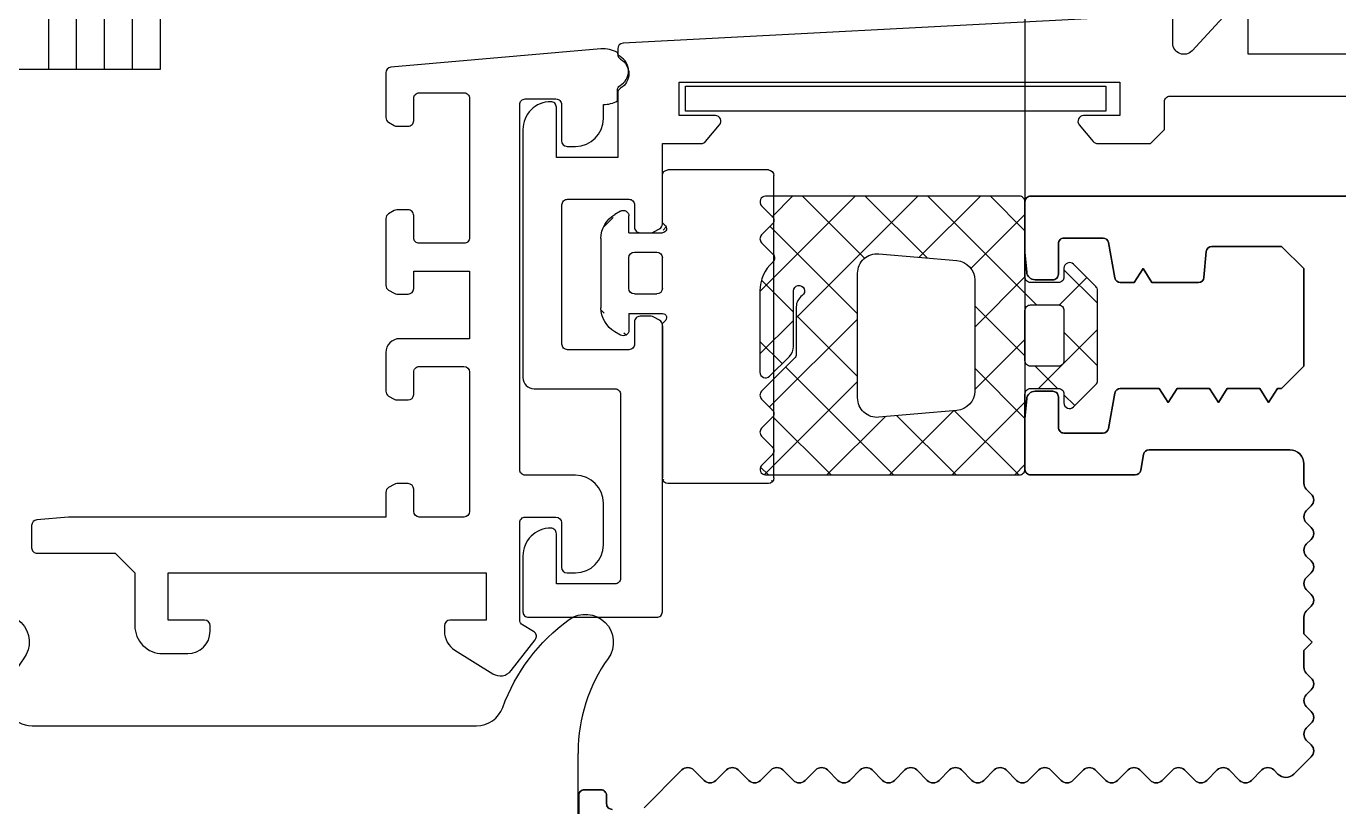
# Model space of a CAD drawing. Header units: inches. Extents: x 21 to 32698, y 13 to 3712.
# Drawn here: x 3023.177 to 3027.883, y 1668.011 to 1670.812 of the extents above; entities that cross this region are included whole.
import ezdxf

# ---------------------------------------------------------------- set-up
doc = ezdxf.new("R2010")
doc.units = ezdxf.units.IN
doc.header["$MEASUREMENT"] = 0
doc.set_wipeout_variables(frame=1)
for name, color, linetype, lineweight in [('Z_MİM_-KM-GLAZ', 8, 'Continuous', 25), ('Z_MİM_-KM-PAINT', 8, 'Continuous', 25), ('Z_MİM_-KM-PATTERN-00', 8, 'Continuous', 25), ('Z_MİM_-KM-PAVEMENT', 8, 'Continuous', 25), ('Z_MİM_-KM-STRS', 8, 'Continuous', 25), ('Z_MİM_-KM-WALL-PLASTER', 8, 'Continuous', 25), ('Z_MİM_78-köpük', 8, 'Continuous', 25), ('Z_MİM_ALUMINIUM', 8, 'Continuous', 25), ('Z_MİM_fitiller_k', 8, 'Continuous', 25), ('Z_MİM_MYM_CAM', 8, 'Continuous', 25), ('Z_MİM_PVC-3', 8, 'Continuous', 25), ('Z_MİM_TR', 8, 'Continuous', 25)]:
    doc.layers.add(name, color=color, linetype=linetype, lineweight=lineweight)

# ---------------------------------------------------------------- blocks, each defined once
blk = doc.blocks.new('TRETUVAR')
at = {"layer": 'Z_MİM_-KM-PATTERN-00'}
h = blk.add_hatch(dxfattribs=at)
h.set_pattern_fill('AR-B816', color=256, scale=0.3, angle=90)
h.set_pattern_definition([(90, (21322.77, 490.03), (-60.96, 4e-15), []), (180, (21322.77, 490.03), (-60.96, -60.96), [60.96, -60.96])])
h.paths.add_polyline_path([(22632.7717, 2700.0323), (19252.7715, 2700.0323), (19252.7715, 2750.0322), (19097.7717, 2750.0323), (19097.7717, 2610.0323), (22542.7717, 2610.0323), (22542.7717, 2080.1297), (22697.7717, 2080.1297), (22697.7717, 1460.1297), (22542.7717, 1460.1297), (22542.7717, 980.0317), (21222.7713, 980.0317), (21222.7713, 590.0317), (20152.7722, 590.0317), (20152.7722, 980.0317), (19012.7715, 980.0317), (19012.7747, 1635.0312), (18722.7715, 1635.0312), (18722.7718, 2610.0323), (18807.7717, 2610.0323), (18807.7717, 2750.0323), (18632.7718, 2750.0323), (18632.7715, 1545.0312), (18922.7743, 1545.0312), (18922.7711, 890.0317), (19882.7722, 890.0317), (19882.7722, 665.0172), (20022.7506, 665.0334), (20022.7705, 490.0317), (21322.7713, 490.0317), (21322.7713, 890.0317), (22632.7717, 890.0317), (22632.7717, 1220.1297), (22797.7717, 1220.1297), (22797.7717, 2180.1297), (22632.7717, 2180.1297)])
h.paths.add_polyline_path([(19082.7717, 2750.0323), (18822.7717, 2750.0323), (18822.7717, 2610.0323), (19082.7717, 2610.0323)], flags=16)
at = {"layer": 'Z_MİM_-KM-PAVEMENT'}
blk.add_lwpolyline([(22542.7717, 1460.1297), (22542.7717, 980.0317), (21222.7713, 980.0317), (21222.7713, 590.0317), (20152.7722, 590.0317), (20152.7722, 980.0317), (19012.7715, 980.0317), (19012.7747, 1635.0312), (18722.7715, 1635.0312), (18722.7718, 2610.0323), (22542.7717, 2610.0323), (22542.7717, 2080.1297), (22697.7717, 2080.1297), (22697.7717, 1460.1297)], close=True, dxfattribs=at)
blk = doc.blocks.new('D09056')
at = {"layer": 'Z_MİM_78-köpük'}
blk.add_lwpolyline([(6, -9.143, -0.314914), (6.657, -8.204, 0.149332), (9.81, -5.822, 0.850698), (8.418, -4.422, -0.156616), (5.062, -5.5), (5, -5.5), (5, -5.509), (1.8, -5.509), (1.8, -1.16), (0.625, -0.219, 0.351086), (-0.625, -0.219), (-1.8, -1.16), (-1.8, -5.509), (-5, -5.509), (-5.062, -5.5, -0.156616), (-8.418, -4.422, 0.850698), (-9.81, -5.822, 0.149332), (-6.657, -8.204, -0.314914), (-6, -9.143), (-6, -25.073, -0.555494), (-7.442, -25.97, -0.047351), (-8.397, -25.381, 0.866334), (-9.803, -26.775, 0.237484), (-4.371, -29.509), (4.371, -29.509, 0.237484), (9.803, -26.775, 0.866334), (8.397, -25.381, -0.047351), (7.442, -25.97, -0.555494), (6, -25.073)], format="xyb", close=True, dxfattribs=at)
blk = doc.blocks.new('asffgdf')
at = {"layer": 'Z_MİM_fitiller_k'}
h = blk.add_hatch(dxfattribs=at)
h.set_pattern_fill('ANSI37', color=256, scale=0.05)
h.set_pattern_definition([(45, (0.2836, 253.1127), (-0.1122532015, 0.1122532015), []), (135, (0.2836, 253.1127), (-0.1122532015, -0.1122532015), [])])
edge = h.paths.add_edge_path()
edge.add_line((18211.9413, -551.8223), (18211.9413, -551.7023))
edge = h.paths.add_edge_path()
edge.add_arc((18211.9263, -551.7023), 0.015, 0, 145.1501)
edge = h.paths.add_edge_path()
edge.add_arc((18211.8976, -551.6823), 0.02, 270, 325.1501)
edge = h.paths.add_edge_path()
edge.add_line((18211.8976, -551.7023), (18211.3513, -551.7023))
edge = h.paths.add_edge_path()
edge.add_arc((18211.3513, -551.6823), 0.02, 180, 270)
edge = h.paths.add_edge_path()
edge.add_line((18211.3313, -551.3223), (18211.3313, -551.6823))
edge = h.paths.add_edge_path()
edge.add_arc((18211.3513, -551.3223), 0.02, 90, 180)
edge = h.paths.add_edge_path()
edge.add_line((18211.3513, -551.3023), (18212.4363, -551.3023))
edge = h.paths.add_edge_path()
edge.add_arc((18212.4363, -551.3223), 0.02, 0, 90)
edge = h.paths.add_edge_path()
edge.add_line((18212.4563, -551.3223), (18212.4563, -551.6823))
edge = h.paths.add_edge_path()
edge.add_arc((18212.4363, -551.6823), 0.02, 270, 360)
edge = h.paths.add_edge_path()
edge.add_line((18212.275, -551.7023), (18212.4363, -551.7023))
edge = h.paths.add_edge_path()
edge.add_arc((18212.275, -551.6823), 0.02, 214.8499, 270)
edge = h.paths.add_edge_path()
edge.add_arc((18212.2463, -551.7023), 0.015, 34.8499, 180)
edge = h.paths.add_edge_path()
edge.add_line((18212.2313, -551.8223), (18212.2313, -551.7023))
edge = h.paths.add_edge_path()
edge.add_line((18212.2313, -551.8223), (18212.2913, -551.8223))
edge = h.paths.add_edge_path()
edge.add_arc((18212.2913, -551.8423), 0.02, 330, 450)
edge = h.paths.add_edge_path()
edge.add_line((18212.3086, -551.8523), (18212.2971, -551.8723))
edge = h.paths.add_edge_path()
edge.add_arc((18212.2105, -551.8223), 0.1, 270, 330)
edge = h.paths.add_edge_path()
edge.add_line((18212.2105, -551.9223), (18211.9621, -551.9223))
edge = h.paths.add_edge_path()
edge.add_arc((18211.9621, -551.8223), 0.1, 210, 270)
edge = h.paths.add_edge_path()
edge.add_line((18211.864, -551.8523), (18211.8755, -551.8723))
edge = h.paths.add_edge_path()
edge.add_arc((18211.8813, -551.8423), 0.02, 90, 210)
edge = h.paths.add_edge_path()
edge.add_line((18211.9413, -551.8223), (18211.8813, -551.8223))
edge = h.paths.add_edge_path()
edge.add_line((18212.0313, -551.8223), (18212.1413, -551.8223))
edge = h.paths.add_edge_path()
edge.add_arc((18212.1413, -551.8023), 0.02, 270, 360)
edge = h.paths.add_edge_path()
edge.add_line((18212.1613, -551.8023), (18212.1613, -551.7223))
edge = h.paths.add_edge_path()
edge.add_arc((18212.1413, -551.7223), 0.02, 0, 90)
edge = h.paths.add_edge_path()
edge.add_line((18212.0313, -551.7023), (18212.1413, -551.7023))
edge = h.paths.add_edge_path()
edge.add_arc((18212.0313, -551.7223), 0.02, 90, 180)
edge = h.paths.add_edge_path()
edge.add_line((18212.0113, -551.8023), (18212.0113, -551.7223))
edge = h.paths.add_edge_path()
edge.add_arc((18212.0313, -551.8023), 0.02, 180, 270)
at = {"layer": 'Z_MİM_ALUMINIUM'}
blk.add_lwpolyline([(18212.9993, -550.1571), (18212.911, -551.8433, -0.39896), (18212.891, -551.8623), (18212.871, -551.8623, -0.267949), (18212.8537, -551.8523, 0.57735), (18212.7497, -551.8523, -0.267949), (18212.7324, -551.8623), (18212.5013, -551.8623), (18212.5013, -552.0823), (18212.6813, -552.0823, -0.414214), (18212.7013, -552.1023, -0.414214), (18212.6013, -552.2023), (18211.7113, -552.2023, -0.414214), (18211.6713, -552.1623), (18211.6713, -551.8723, 0.414214), (18211.6513, -551.8523), (18210.9913, -551.8523, 0.414214), (18210.9713, -551.8723), (18210.9713, -552.0823), (18211.1513, -552.0823, -0.414214), (18211.1713, -552.1023, -0.414214), (18211.0713, -552.2023), (18210.8713, -552.2023, -0.414214), (18210.8513, -552.1823), (18210.8513, -551.7223, -0.414214), (18210.8713, -551.7023), (18211.8997, -551.7023, -0.267949), (18211.9171, -551.7123), (18211.9286, -551.7323, -0.131652), (18211.9313, -551.7423), (18211.9313, -551.7823, -0.414214), (18211.9113, -551.8023), (18211.8313, -551.8023, 0.414214), (18211.8113, -551.8223), (18211.8113, -552.0423, 0.414214), (18211.8313, -552.0623), (18212.3313, -552.0623, 0.414214), (18212.3513, -552.0423), (18212.3513, -551.8223, 0.414214), (18212.3313, -551.8023), (18212.2513, -551.8023, -0.414214), (18212.2313, -551.7823), (18212.2313, -551.7423, -0.131652), (18212.234, -551.7323), (18212.2455, -551.7123, -0.267949), (18212.2628, -551.7023), (18212.5513, -551.7023), (18212.5513, -551.5626, -0.221695), (18212.5584, -551.5473), (18212.6184, -551.497, -0.63707), (18212.6513, -551.5123), (18212.6513, -551.6423), (18212.7713, -551.6423), (18212.7713, -550.0623), (18212.6513, -550.0623), (18212.6513, -550.1923, -0.63707), (18212.6184, -550.2076), (18212.5584, -550.1573, -0.221695), (18212.5513, -550.1419), (18212.5513, -549.9523), (18212.6013, -549.9023), (18212.7013, -549.9023, 0.414214), (18212.7213, -549.8823), (18212.7213, -548.6573)], format="xyb", dxfattribs=at)
blk.add_lwpolyline([(18213.4513, -549.8723), (18213.4513, -549.7023, -0.414213), (18213.5513, -549.6023), (18213.7213, -549.6023), (18213.7213, -548.6573), (18212.8713, -548.6573), (18212.8713, -549.6023), (18213.0513, -549.6023, -0.683705), (18213.0648, -549.637), (18212.8842, -549.8028, 0.683706), (18212.9113, -549.8723)], format="xyb", close=True, dxfattribs=at)
blk.add_lwpolyline([(18212.6673, -550.1119), (18212.6673, -551.6199), (18212.7573, -551.6199), (18212.7573, -550.1119)], close=True, dxfattribs=at)
at = {"layer": 'Z_MİM_fitiller_k', "linetype": 'Continuous'}
for p, q in [((18211.3513, -551.3023), (18212.4363, -551.3023)), ((18211.3313, -551.3223), (18211.3313, -551.6823)), ((18212.4563, -551.3223), (18212.4563, -551.6823)), ((18211.8976, -551.7023), (18211.3513, -551.7023)), ((18211.9413, -551.8223), (18211.9413, -551.7023)), ((18212.0113, -551.8023), (18212.0113, -551.7223)), ((18212.0313, -551.7023), (18212.1413, -551.7023)), ((18212.1613, -551.8023), (18212.1613, -551.7223)), ((18212.2313, -551.8223), (18212.2313, -551.7023)), ((18212.275, -551.7023), (18212.4363, -551.7023)), ((18211.9413, -551.8223), (18211.8813, -551.8223)), ((18212.0313, -551.8223), (18212.1413, -551.8223)), ((18212.2313, -551.8223), (18212.2913, -551.8223)), ((18211.864, -551.8523), (18211.8755, -551.8723)), ((18212.3086, -551.8523), (18212.2971, -551.8723)), ((18212.2105, -551.9223), (18211.9621, -551.9223))]:
    blk.add_line(p, q, dxfattribs=at)
for centre, radius, start, end in [((18211.3513, -551.3223), 0.02, 90, 180), ((18212.4363, -551.3223), 0.02, 0, 90), ((18211.3513, -551.6823), 0.02, 180, 270), ((18211.8976, -551.6823), 0.02, 270, 325.1501), ((18211.9263, -551.7023), 0.015, 0, 145.1501), ((18212.2463, -551.7023), 0.015, 34.8499, 180), ((18212.275, -551.6823), 0.02, 214.8499, 270), ((18212.4363, -551.6823), 0.02, 270, 0), ((18212.0313, -551.7223), 0.02, 90, 180), ((18212.1413, -551.7223), 0.02, 0, 90), ((18211.8813, -551.8423), 0.02, 90, 210), ((18212.0313, -551.8023), 0.02, 180, 270), ((18212.1413, -551.8023), 0.02, 270, 0), ((18212.2913, -551.8423), 0.02, 330, 90), ((18211.9621, -551.8223), 0.1, 210, 270), ((18212.2105, -551.8223), 0.1, 270, 330)]:
    blk.add_arc(centre, radius, start, end, dxfattribs=at)
at = {"layer": 'Z_MİM_MYM_CAM'}
for p, q in [((18222.4947, -553.5023), (18212.817, -553.5023)), ((18222.4947, -553.5023), (18212.817, -553.5023)), ((18222.4947, -553.5023), (18212.817, -553.5023)), ((18212.817, -553.5023), (18212.817, -554.1023)), ((18212.817, -553.6023), (18222.4947, -553.6023)), ((18212.817, -553.7023), (18222.4947, -553.7023)), ((18212.817, -553.8023), (18222.4947, -553.8023)), ((18212.817, -553.9023), (18222.4947, -553.9023))]:
    blk.add_line(p, q, dxfattribs=at)
at = {"layer": 'Z_MİM_PVC-3'}
blk.add_lwpolyline([(18210.841, -552.2137), (18211.191, -552.2137, 0.414215), (18211.211, -552.1937), (18211.211, -552.0837, 0.414213), (18211.191, -552.0637), (18211.031, -552.0637, -0.414213), (18211.011, -552.0437), (18211.011, -552.0137, -0.414213), (18211.111, -551.9137), (18211.261, -551.9137, -0.414213), (18211.361, -552.0137), (18211.361, -552.1937, 0.414216), (18211.381, -552.2137), (18212.691, -552.2137, 0.414217), (18212.711, -552.1937), (18212.711, -552.0837, 0.414214), (18212.691, -552.0637), (18212.561, -552.0637, -0.414213), (18212.541, -552.0437), (18212.541, -552.0137, -0.414213), (18212.641, -551.9137), (18212.691, -551.9137, -0.131652), (18212.7044, -551.8637), (18212.7421, -551.8637, 0.26795), (18212.7595, -551.8537, -0.57735), (18212.8634, -551.8537, 0.224687), (18212.8775, -551.8634, -0.1547), (18212.8906, -551.9224), (18212.8247, -552.6754, -0.388876), (18212.8048, -552.6937), (18212.6447, -552.6937, -0.267948), (18212.6274, -552.6837), (18212.6158, -552.6637, -0.131652), (18212.6131, -552.6537), (18212.6131, -552.6137, -0.414214), (18212.6331, -552.5937), (18212.7131, -552.5937, 0.414215), (18212.7331, -552.5737), (18212.7331, -552.4137, 0.414214), (18212.7131, -552.3937), (18212.2131, -552.3937, 0.414214), (18212.1931, -552.4137), (18212.1931, -552.5737, 0.414215), (18212.2131, -552.5937), (18212.2931, -552.5937, -0.414214), (18212.3131, -552.6137), (18212.3131, -552.6537, -0.131652), (18212.3105, -552.6637), (18212.2989, -552.6837, -0.267948), (18212.2816, -552.6937), (18212.0426, -552.6937, -0.267947), (18212.0252, -552.6837), (18212.0137, -552.6637, -0.131651), (18212.011, -552.6537), (18212.011, -552.6137, -0.414212), (18212.031, -552.5937), (18212.0931, -552.5937), (18212.0931, -552.3937), (18211.851, -552.3937), (18211.851, -552.6437, -0.414213), (18211.801, -552.6937), (18211.6626, -552.6937, -0.267946), (18211.6452, -552.6837), (18211.6337, -552.6637, -0.131647), (18211.631, -552.6537), (18211.631, -552.6137, -0.414212), (18211.651, -552.5937), (18211.731, -552.5937, 0.414214), (18211.751, -552.5737), (18211.751, -552.4137, 0.414213), (18211.731, -552.3937), (18211.231, -552.3937, 0.414212), (18211.211, -552.4137), (18211.211, -552.5737, 0.414213), (18211.231, -552.5937), (18211.311, -552.5937, -0.414213), (18211.331, -552.6137), (18211.331, -552.6537, -0.131653), (18211.3283, -552.6637), (18211.3168, -552.6837, -0.267947), (18211.2995, -552.6937), (18211.211, -552.6937), (18211.211, -553.8294, -0.021814), (18211.2109, -553.8311), (18211.2009, -553.9454, -0.388879), (18211.181, -553.9637), (18211.101, -553.9637, -0.414214), (18211.081, -553.9437), (18211.081, -553.6637), (18211.011, -553.5937), (18210.821, -553.5937, -0.414214), (18210.721, -553.4937), (18210.721, -553.4037, -0.414213), (18210.801, -553.3237), (18210.821, -553.3237, -0.41421), (18210.841, -553.3437), (18210.841, -553.4737), (18211.011, -553.4737), (18211.011, -552.3337), (18210.841, -552.3337), (18210.841, -552.4637, -0.414213), (18210.821, -552.4837), (18210.801, -552.4837, -0.259126), (18210.7331, -552.446), (18210.6486, -552.3101, -0.383568), (18210.6603, -552.2443), (18210.771, -552.1579, -0.455462), (18210.8006, -552.1637), (18210.8237, -552.2037, 0.26795)], format="xyb", close=True, dxfattribs=at)
blk = doc.blocks.new('-KM-AL2 210_900')
blk.add_wipeout([(1434.2587, 1419.9984), (1434.2587, 1217.7559), (1415.6037, 1217.7559), (1415.6037, 1421.9729), (1434.2733, 1422.1838)])
at = {"layer": 'Z_MİM_fitiller_k'}
h = blk.add_hatch(dxfattribs=at)
h.set_pattern_fill('ANSI37', color=256, scale=0.05, angle=-90)
h.set_pattern_definition([(315, (1431.27333, 1324.47993), (0.1122532, 0.1122532), []), (45, (1431.27333, 1324.47993), (-0.1122532, 0.1122532), [])])
h.paths.add_polyline_path([(1419.2733, 1227.8612, 0.414214), (1419.2933, 1227.8412), (1419.3933, 1227.8412, 0.414214), (1419.4133, 1227.8612), (1419.4133, 1227.893, -0.668179), (1419.4475, 1227.9071), (1419.5275, 1227.8271, -0.198912), (1419.5333, 1227.813), (1419.5333, 1227.4895, -0.198912), (1419.5275, 1227.4754), (1419.4475, 1227.3954, -1.274187), (1419.409, 1227.4288, 0.627364), (1419.3933, 1227.4612), (1419.2933, 1227.4612, 0.414214), (1419.2733, 1227.4412), (1419.2733, 1227.1712, -0.414214), (1419.2533, 1227.1512), (1418.3433, 1227.1512, -0.668179), (1418.3292, 1227.1854), (1418.3675, 1227.2237, 0.414214), (1418.3675, 1227.2519), (1418.3292, 1227.2902, -0.414214), (1418.3292, 1227.3185), (1418.3675, 1227.3568, 0.414214), (1418.3675, 1227.3851), (1418.3292, 1227.4234, -0.414214), (1418.3292, 1227.4517), (1418.4533, 1227.5758), (1418.4533, 1227.7538, -0.245393), (1418.4748, 1227.7948, 1.650385), (1418.4433, 1227.8112), (1418.4433, 1227.6119, -0.198912), (1418.4287, 1227.5766), (1418.3575, 1227.5054, -0.668179), (1418.3233, 1227.5195), (1418.3233, 1227.8112, -0.210768), (1418.3689, 1227.9146, 0.427607), (1418.3696, 1227.9435), (1418.3292, 1227.984, -0.414214), (1418.3292, 1228.0122), (1418.3675, 1228.0505, 0.414214), (1418.3675, 1228.0788), (1418.3292, 1228.1171, -0.668179), (1418.3433, 1228.1512), (1419.2533, 1228.1512, -0.414214), (1419.2733, 1228.1312)])
h.paths.add_polyline_path([(1419.0294, 1227.9201), (1418.7494, 1227.9446, 0.440011), (1418.6733, 1227.8748), (1418.6733, 1227.4276, 0.440011), (1418.7494, 1227.3579), (1419.0294, 1227.3824, 0.388879), (1419.0933, 1227.4521), (1419.0933, 1227.8504, 0.388879)], flags=16)
h.paths.add_polyline_path([(1419.2733, 1227.7412, -0.414214), (1419.2933, 1227.7612), (1419.3933, 1227.7612, -0.414214), (1419.4133, 1227.7412), (1419.4133, 1227.5612, -0.414214), (1419.3933, 1227.5412), (1419.2933, 1227.5412, -0.414214), (1419.2733, 1227.5612)], flags=17)
h.paths.add_polyline_path([(1415.5792, 1227.8057, 0.414214), (1415.5792, 1227.7774), (1415.6175, 1227.7391, -0.414214), (1415.6175, 1227.7108), (1415.4933, 1227.5867), (1415.4933, 1227.4087, -0.245393), (1415.4719, 1227.3677, 1.650385), (1415.5033, 1227.3512), (1415.5033, 1227.5505, -0.198912), (1415.518, 1227.5859), (1415.5892, 1227.6571, -0.668179), (1415.6233, 1227.643), (1415.6233, 1227.3512, -0.210768), (1415.5777, 1227.2478, 0.427607), (1415.5771, 1227.2189), (1415.6175, 1227.1785, -0.414214), (1415.6175, 1227.1502), (1415.5792, 1227.1119, 0.414214), (1415.5792, 1227.0837), (1415.6175, 1227.0454, -0.668179), (1415.6033, 1227.0112), (1415.2933, 1227.0112, -0.414214), (1415.2733, 1227.0312), (1415.2733, 1227.3012, 0.414214), (1415.2533, 1227.3212), (1415.1533, 1227.3212, 0.414214), (1415.1333, 1227.3012), (1415.1333, 1227.2695, -0.668179), (1415.0992, 1227.2554), (1415.0192, 1227.3354, -0.198912), (1415.0133, 1227.3495), (1415.0133, 1227.673, -0.198912), (1415.0192, 1227.6871), (1415.0992, 1227.7671, -1.274187), (1415.1377, 1227.7337, 0.627364), (1415.1533, 1227.7012), (1415.2533, 1227.7012, 0.414214), (1415.2733, 1227.7212), (1415.2733, 1228.1511, -0.176327), (1415.278, 1228.164), (1415.588, 1228.5334, -0.700208), (1415.6233, 1228.5206), (1415.6233, 1228.4268, -0.131652), (1415.6207, 1228.4168), (1415.4811, 1228.175, 0.493145), (1415.5418, 1228.0284), (1415.6085, 1228.0106, -0.57735), (1415.6175, 1227.9771), (1415.5792, 1227.9388, 0.414214), (1415.5792, 1227.9105), (1415.6175, 1227.8722, -0.414214), (1415.6175, 1227.844)])
h.paths.add_polyline_path([(1415.2533, 1227.6212), (1415.1533, 1227.6212, 0.414214), (1415.1333, 1227.6012), (1415.1333, 1227.4212, 0.414214), (1415.1533, 1227.4012), (1415.2533, 1227.4012, 0.414214), (1415.2733, 1227.4212), (1415.2733, 1227.6012, 0.414214)], flags=16)
at = {"layer": 'Z_MİM_ALUMINIUM', "elevation": 0.0016}
blk.add_lwpolyline([(1419.2733, 1412.7684), (1419.2733, 1227.3062)], dxfattribs=at)
at = {"layer": 'Z_MİM_ALUMINIUM', "linetype": 'ByBlock'}
for points in [[(1431.1533, 1228.1512), (1419.2933, 1228.1512, 0.414214), (1419.2733, 1228.1312), (1419.2733, 1227.9512, 0.02182), (1419.2734, 1227.9495), (1419.2796, 1227.8786, 0.388879), (1419.3095, 1227.8512), (1419.3733, 1227.8512, 0.414214), (1419.3933, 1227.8712), (1419.3933, 1227.9812, -0.414214), (1419.4133, 1228.0012), (1419.5533, 1228.0012, -0.36397), (1419.573, 1227.9847), (1419.5954, 1227.8578, 0.36397), (1419.6151, 1227.8412), (1419.6651, 1227.8412), (1419.697, 1227.8912), (1419.7288, 1227.8412), (1419.8951, 1227.8412, 0.388879), (1419.915, 1227.8595), (1419.9232, 1227.953, -0.388879), (1419.9431, 1227.9712), (1420.1933, 1227.9712), (1420.2733, 1227.8912), (1420.2733, 1227.5412), (1420.1933, 1227.4612), (1420.1788, 1227.4612), (1420.147, 1227.4112), (1420.1151, 1227.4612), (1419.9988, 1227.4612), (1419.967, 1227.4112), (1419.9351, 1227.4612), (1419.8188, 1227.4612), (1419.787, 1227.4112), (1419.7551, 1227.4612), (1419.6151, 1227.4612, 0.36397), (1419.5954, 1227.4447), (1419.573, 1227.3178, -0.36397), (1419.5533, 1227.3012), (1419.4133, 1227.3012, -0.414214), (1419.3933, 1227.3212), (1419.3933, 1227.4312, 0.414214), (1419.3733, 1227.4512), (1419.3095, 1227.4512, 0.388879), (1419.2796, 1227.4239), (1419.2734, 1227.353, 0.02182), (1419.2733, 1227.3512), (1419.2733, 1227.1712, 0.414214), (1419.2933, 1227.1512), (1419.669, 1227.1512, 0.36397), (1419.6887, 1227.1678), (1419.6988, 1227.2247, -0.36397), (1419.7185, 1227.2412), (1420.2233, 1227.2412, -0.414214), (1420.2733, 1227.1912), (1420.2733, 1227.1212, 0.198912), (1420.2821, 1227.1), (1420.2997, 1227.0825, -0.414214), (1420.2997, 1227.04), (1420.2821, 1227.0225, 0.414214), (1420.2821, 1226.98), (1420.2997, 1226.9625, -0.414214), (1420.2997, 1226.92), (1420.2821, 1226.9025, 0.414214), (1420.2821, 1226.86), (1420.2997, 1226.8425, -0.414214), (1420.2997, 1226.8), (1420.2821, 1226.7825, 0.414214), (1420.2821, 1226.74), (1420.2997, 1226.7225, -0.414214), (1420.2997, 1226.68), (1420.2821, 1226.6625, 0.198912), (1420.2733, 1226.6412), (1420.2733, 1226.5812), (1420.3033, 1226.5512), (1420.2733, 1226.5212), (1420.2733, 1226.4612, 0.198912), (1420.2821, 1226.44), (1420.2997, 1226.4225, -0.414214), (1420.2997, 1226.38), (1420.2821, 1226.3625, 0.414214), (1420.2821, 1226.32), (1420.2997, 1226.3025, -0.414214), (1420.2997, 1226.26), (1420.2821, 1226.2425, 0.414214), (1420.2821, 1226.2), (1420.2997, 1226.1825, -0.414214), (1420.2997, 1226.14), (1420.237, 1226.0774, -0.414214), (1420.1805, 1226.0774), (1420.1654, 1226.0925, 0.414214), (1420.123, 1226.0925), (1420.0854, 1226.0549, -0.414214), (1420.043, 1226.0549), (1420.0054, 1226.0925, 0.414214), (1419.963, 1226.0925), (1419.9254, 1226.0549, -0.414214), (1419.883, 1226.0549), (1419.8454, 1226.0925, 0.414214), (1419.803, 1226.0925), (1419.7654, 1226.0549, -0.414214), (1419.723, 1226.0549), (1419.6854, 1226.0925, 0.414214), (1419.643, 1226.0925), (1419.6054, 1226.0549, -0.414214), (1419.563, 1226.0549), (1419.5254, 1226.0925, 0.414214), (1419.483, 1226.0925), (1419.4454, 1226.0549, -0.414214), (1419.403, 1226.0549), (1419.3654, 1226.0925, 0.414214), (1419.323, 1226.0925), (1419.2854, 1226.0549, -0.414214), (1419.243, 1226.0549), (1419.2054, 1226.0925, 0.414214), (1419.163, 1226.0925), (1419.1254, 1226.0549, -0.414214), (1419.083, 1226.0549), (1419.0454, 1226.0925, 0.414214), (1419.003, 1226.0925), (1418.9654, 1226.0549, -0.414214), (1418.923, 1226.0549), (1418.8854, 1226.0925, 0.414214), (1418.843, 1226.0925), (1418.8054, 1226.0549, -0.414214), (1418.763, 1226.0549), (1418.7254, 1226.0925, 0.414214), (1418.683, 1226.0925), (1418.6454, 1226.0549, -0.414214), (1418.603, 1226.0549), (1418.5654, 1226.0925, 0.414214), (1418.523, 1226.0925), (1418.4854, 1226.0549, -0.414214), (1418.443, 1226.0549), (1418.4054, 1226.0925, 0.414214), (1418.363, 1226.0925), (1418.3254, 1226.0549, -0.414214), (1418.283, 1226.0549), (1418.2454, 1226.0925, 0.414214), (1418.203, 1226.0925), (1418.1654, 1226.0549, -0.414214), (1418.123, 1226.0549), (1418.0854, 1226.0925, 0.414214), (1418.043, 1226.0925), (1417.9076, 1225.9571, -0.198912)], [(1417.7933, 1225.9512, -0.414214), (1417.7733, 1225.9712), (1417.7733, 1226.0012, 0.414214), (1417.7533, 1226.0212), (1417.6933, 1226.0212, 0.414214), (1417.6733, 1226.0012), (1417.6733, 1225.9162, 0.198912)], [(1417.6733, 1225.9162), (1417.6733, 1226.0012, -0.414214), (1417.6933, 1226.0212), (1417.7533, 1226.0212, -0.414214), (1417.7733, 1226.0012), (1417.7733, 1225.9712, 0.414214), (1417.7933, 1225.9512)], [(1417.9076, 1225.9571), (1418.043, 1226.0925, -0.414214), (1418.0854, 1226.0925), (1418.123, 1226.0549, 0.414214), (1418.1654, 1226.0549), (1418.203, 1226.0925, -0.414214), (1418.2454, 1226.0925), (1418.283, 1226.0549, 0.414214), (1418.3254, 1226.0549), (1418.363, 1226.0925, -0.414214), (1418.4054, 1226.0925), (1418.443, 1226.0549, 0.414214), (1418.4854, 1226.0549), (1418.523, 1226.0925, -0.414214), (1418.5654, 1226.0925), (1418.603, 1226.0549, 0.414214), (1418.6454, 1226.0549), (1418.683, 1226.0925, -0.414214), (1418.7254, 1226.0925), (1418.763, 1226.0549, 0.414214), (1418.8054, 1226.0549), (1418.843, 1226.0925, -0.414214), (1418.8854, 1226.0925), (1418.923, 1226.0549, 0.414214), (1418.9654, 1226.0549), (1419.003, 1226.0925, -0.414214), (1419.0454, 1226.0925), (1419.083, 1226.0549, 0.414214), (1419.1254, 1226.0549), (1419.163, 1226.0925, -0.414214), (1419.2054, 1226.0925), (1419.243, 1226.0549, 0.414214), (1419.2854, 1226.0549), (1419.323, 1226.0925, -0.414214), (1419.3654, 1226.0925), (1419.403, 1226.0549, 0.414214), (1419.4454, 1226.0549), (1419.483, 1226.0925, -0.414214), (1419.5254, 1226.0925), (1419.563, 1226.0549, 0.414214), (1419.6054, 1226.0549), (1419.643, 1226.0925, -0.414214), (1419.6854, 1226.0925), (1419.723, 1226.0549, 0.414214), (1419.7654, 1226.0549), (1419.803, 1226.0925, -0.414214), (1419.8454, 1226.0925), (1419.883, 1226.0549, 0.414214), (1419.9254, 1226.0549), (1419.963, 1226.0925, -0.414214), (1420.0054, 1226.0925), (1420.043, 1226.0549, 0.414214), (1420.0854, 1226.0549), (1420.123, 1226.0925, -0.414214), (1420.1654, 1226.0925), (1420.1805, 1226.0774, 0.414214), (1420.237, 1226.0774), (1420.2997, 1226.14, 0.414214), (1420.2997, 1226.1825), (1420.2821, 1226.2, -0.414214), (1420.2821, 1226.2425), (1420.2997, 1226.26, 0.414214), (1420.2997, 1226.3025), (1420.2821, 1226.32, -0.414214), (1420.2821, 1226.3625), (1420.2997, 1226.38, 0.414214), (1420.2997, 1226.4225), (1420.2821, 1226.44, -0.198912), (1420.2733, 1226.4612), (1420.2733, 1226.5212), (1420.3033, 1226.5512), (1420.2733, 1226.5812), (1420.2733, 1226.6412, -0.198912), (1420.2821, 1226.6625), (1420.2997, 1226.68, 0.414214), (1420.2997, 1226.7225), (1420.2821, 1226.74, -0.414214), (1420.2821, 1226.7825), (1420.2997, 1226.8, 0.414214), (1420.2997, 1226.8425), (1420.2821, 1226.86, -0.414214), (1420.2821, 1226.9025), (1420.2997, 1226.92, 0.414214), (1420.2997, 1226.9625), (1420.2821, 1226.98, -0.414214), (1420.2821, 1227.0225), (1420.2997, 1227.04, 0.414214), (1420.2997, 1227.0825), (1420.2821, 1227.1, -0.198912), (1420.2733, 1227.1212), (1420.2733, 1227.1912, 0.414214), (1420.2233, 1227.2412), (1419.7185, 1227.2412, 0.36397), (1419.6988, 1227.2247), (1419.6887, 1227.1678, -0.36397), (1419.669, 1227.1512), (1419.2933, 1227.1512, -0.414214), (1419.2733, 1227.1712), (1419.2733, 1227.3512, -0.02182), (1419.2734, 1227.353), (1419.2796, 1227.4239, -0.388879), (1419.3095, 1227.4512), (1419.3733, 1227.4512, -0.414214), (1419.3933, 1227.4312), (1419.3933, 1227.3212, 0.414214), (1419.4133, 1227.3012), (1419.5533, 1227.3012, 0.36397), (1419.573, 1227.3178), (1419.5954, 1227.4447, -0.36397), (1419.6151, 1227.4612), (1419.7551, 1227.4612), (1419.787, 1227.4112), (1419.8188, 1227.4612), (1419.9351, 1227.4612), (1419.967, 1227.4112), (1419.9988, 1227.4612), (1420.1151, 1227.4612), (1420.147, 1227.4112), (1420.1788, 1227.4612), (1420.1933, 1227.4612), (1420.2733, 1227.5412), (1420.2733, 1227.8912), (1420.1933, 1227.9712), (1419.9431, 1227.9712, 0.388879), (1419.9232, 1227.953), (1419.915, 1227.8595, -0.388879), (1419.8951, 1227.8412), (1419.7288, 1227.8412), (1419.697, 1227.8912), (1419.6651, 1227.8412), (1419.6151, 1227.8412, -0.36397), (1419.5954, 1227.8578), (1419.573, 1227.9847, 0.36397), (1419.5533, 1228.0012), (1419.4133, 1228.0012, 0.414214), (1419.3933, 1227.9812), (1419.3933, 1227.8712, -0.414214), (1419.3733, 1227.8512), (1419.3095, 1227.8512, -0.388879), (1419.2796, 1227.8786), (1419.2734, 1227.9495, -0.02182), (1419.2733, 1227.9512), (1419.2733, 1228.1312, -0.414214), (1419.2933, 1228.1512), (1431.1533, 1228.1512, -0.414214)]]:
    blk.add_lwpolyline(points, format="xyb", dxfattribs=at)
at = {"layer": 'Z_MİM_fitiller_k', "linetype": 'Continuous', "flags": 128}
for points in [[(1418.3433, 1227.1512), (1419.2533, 1227.1512, 0.414214), (1419.2733, 1227.1712), (1419.2733, 1227.4412, -0.414214), (1419.2933, 1227.4612), (1419.3933, 1227.4612, -0.414214), (1419.4133, 1227.4412), (1419.4133, 1227.4095, 0.668179), (1419.4475, 1227.3954), (1419.5275, 1227.4754, 0.198912), (1419.5333, 1227.4895), (1419.5333, 1227.813, 0.198912), (1419.5275, 1227.8271), (1419.4475, 1227.9071, 0.668179), (1419.4133, 1227.893), (1419.4133, 1227.8612, -0.414214), (1419.3933, 1227.8412), (1419.2933, 1227.8412, -0.414214), (1419.2733, 1227.8612), (1419.2733, 1228.1312, 0.414214), (1419.2533, 1228.1512), (1418.3433, 1228.1512, 0.668179), (1418.3292, 1228.1171), (1418.3675, 1228.0788, -0.414214), (1418.3675, 1228.0505), (1418.3292, 1228.0122, 0.414214), (1418.3292, 1227.984), (1418.3696, 1227.9435, -0.427607), (1418.3689, 1227.9146, 0.210768), (1418.3233, 1227.8112), (1418.3233, 1227.5195, 0.668179), (1418.3575, 1227.5054), (1418.4287, 1227.5766, 0.198912), (1418.4433, 1227.6119), (1418.4433, 1227.8112, -1.650385), (1418.4748, 1227.7948, 0.245393), (1418.4533, 1227.7538), (1418.4533, 1227.5841, -0.198912), (1418.4475, 1227.5699), (1418.3292, 1227.4517, 0.414214), (1418.3292, 1227.4234), (1418.3675, 1227.3851, -0.414214), (1418.3675, 1227.3568), (1418.3292, 1227.3185, 0.414214), (1418.3292, 1227.2902), (1418.3675, 1227.2519, -0.414214), (1418.3675, 1227.2237), (1418.3292, 1227.1854, 0.668179)], [(1418.7494, 1227.9446), (1419.0294, 1227.9201, -0.388879), (1419.0933, 1227.8504), (1419.0933, 1227.4521, -0.388879), (1419.0294, 1227.3824), (1418.7494, 1227.3579, -0.440011), (1418.6733, 1227.4276), (1418.6733, 1227.8748, -0.440011)], [(1419.3933, 1227.7612, -0.414214), (1419.4133, 1227.7412), (1419.4133, 1227.5612, -0.414214), (1419.3933, 1227.5412), (1419.2933, 1227.5412, -0.414214), (1419.2733, 1227.5612), (1419.2733, 1227.7412, -0.414214), (1419.2933, 1227.7612)]]:
    blk.add_lwpolyline(points, format="xyb", close=True, dxfattribs=at)
at = {"xscale": -1, "rotation": 270}
blk.add_blockref('asffgdf', (1969.6756, -16984.211), dxfattribs=at)
at = {"layer": 'Z_MİM_TR', "xscale": -0.1, "yscale": 0.1, "zscale": 0.1, "rotation": 269.9999999999984}
blk.add_blockref('D09056', (1418.2213, 1225.6512), dxfattribs=at)

msp = doc.modelspace()

# ---------------------------------------------------------------- linework, layer by layer
at = {"layer": 'Z_MİM_-KM-PAINT'}
msp.add_lwpolyline([(4657.2571, 1293.0577), (4657.2571, 966.5831), (3316.2576, 966.5831), (3316.2576, 1621.5832), (3026.2581, 1621.5834), (3026.2581, 2597.5843), (6847.2581, 2597.5843), (6847.2581, 966.5831), (5326.257, 966.5831), (5326.257, 1293.0577)], dxfattribs=at)
at = {"layer": 'Z_MİM_-KM-WALL-PLASTER'}
msp.add_lwpolyline([(4656.7571, 1293.0577), (4656.7571, 967.0831), (3316.7576, 967.0831), (3316.7576, 1622.0832), (3026.7581, 1622.0834), (3026.7581, 2597.0843), (6846.7581, 2597.0843), (6846.7581, 967.0831), (5326.757, 967.0831), (5326.757, 1293.0577)], dxfattribs=at)

# ---------------------------------------------------------------- block references
at = {"layer": 'Z_MİM_-KM-STRS'}
msp.add_blockref('TRETUVAR', (-15696.014, -12.9486), dxfattribs=at)

# ---------------------------------------------------------------- next in the draw order: block references
at = {"layer": 'Z_MİM_-KM-GLAZ'}
msp.add_blockref('-KM-AL2 210_900', (1607.4842, 442.0509), dxfattribs=at)

doc.saveas('drawing.dxf')
